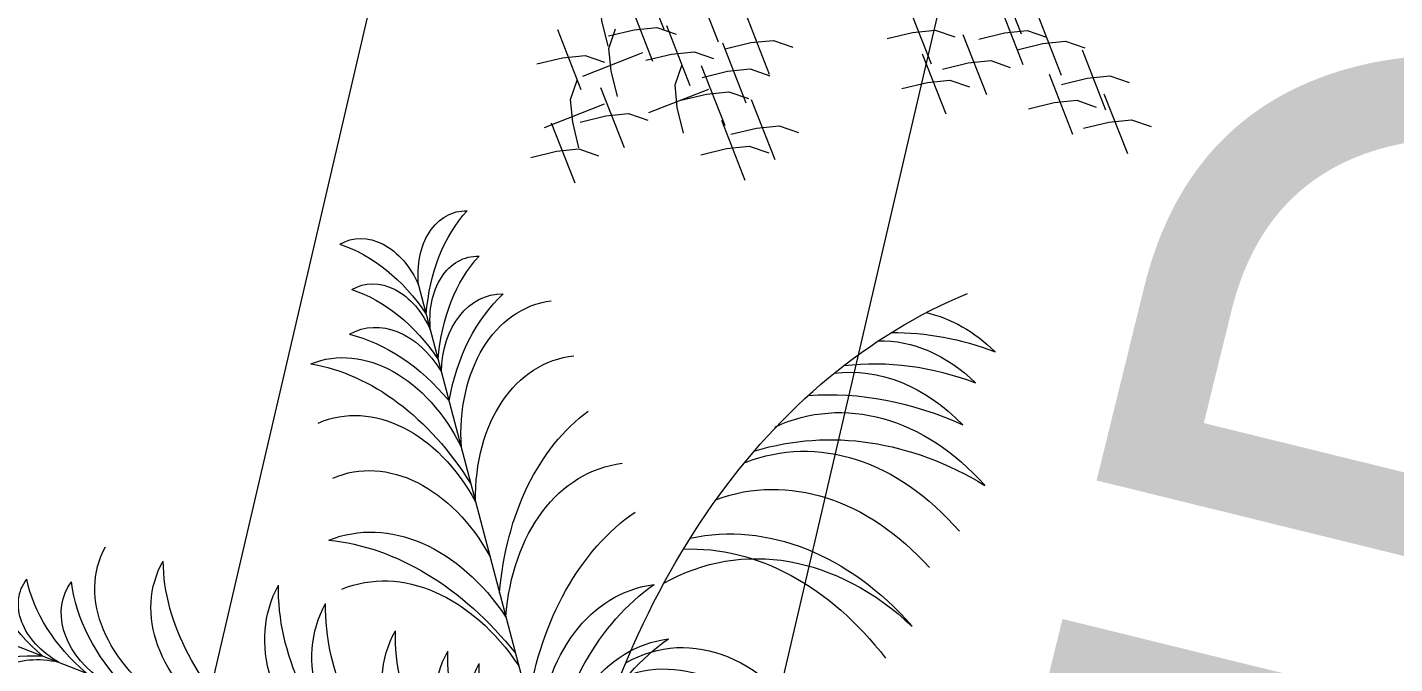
# Model space of a CAD drawing. Header units: millimetres. Extents: x 474016 to 477875, y 2288607 to 2292200.
# Drawn here: x 474228.43 to 474238.28, y 2289133.24 to 2289137.83 of the extents above; entities that cross this region are included whole.
import ezdxf
from ezdxf.enums import TextEntityAlignment as Align

# ---------------------------------------------------------------- set-up
doc = ezdxf.new("R2010")
doc.units = ezdxf.units.MM
doc.header["$LTSCALE"] = 50
for name, color, linetype, lineweight in [('EXT', 3, 'Continuous', 5), ('JARDIN-HP', 64, 'Continuous', 5), ('JARDINES', 98, 'Continuous', 13), ('vialidad', 5, 'Continuous', 13)]:
    doc.layers.add(name, color=color, linetype=linetype, lineweight=lineweight)
doc.styles.get("Standard").update_dxf_attribs({"font": 'arial.ttf'})

# ---------------------------------------------------------------- blocks, each defined once
blk = doc.blocks.new('A$C41BB26E9')
at = {"color": 0}
blk.add_line((1.999, 1.9246), (2.0545, -0.9381), dxfattribs=at)
at = {"color": 56}
blk.add_line((-0.2934, 0.7008), (2.0545, -0.9381), dxfattribs=at)
at = {"color": 56, "true_color": 0x7a7a00}
for centre, major_axis, ratio, start_param, end_param in [((1.4171, 1.375), (-0.0176, 0.909), 0.723404, -1.121531, -0.433471), ((2.6017, 1.398), (-0.0176, 0.909), 0.723404, 0.433471, 1.121531), ((1.7432, 1.6196), (-0.0072, 0.3693), 0.723404, -1.366779, 0.20531), ((1.4215, 1.1499), (-0.0176, 0.909), 0.723404, -1.121531, -0.433471), ((2.2665, 1.6298), (-0.0072, 0.3693), 0.723404, -0.20531, 1.366779), ((1.695, 1.3141), (-0.0091, 0.4699), 0.723404, -1.190837, 0.194817), ((1.3463, 0.7314), (-0.0216, 1.1136), 0.723404, -0.994705, -0.373636), ((1.4729, 0.9019), (-0.0151, 0.7816), 0.723404, -1.305586, 0.091225), ((1.4568, 0.5716), (-0.0161, 0.8295), 0.723404, -1.24346, 0.110756), ((1.1163, 0.0306), (-0.0274, 1.4145), 0.723404, -1.115718, -0.281779), ((-0.0822, 0.8726), (-0.3029, 0.2115), 0.723404, -0.20531, 1.366779), ((0.4871, 0.8785), (-0.7455, 0.5204), 0.723404, 0.433471, 1.121531), ((0.8491, 0.5689), (-0.6411, 0.4475), 0.723404, -0.091225, 1.305586), ((1.4637, 0.5678), (-1.1055, 0.7717), 0.723404, 0.312027, 1.166602), ((0.1024, 0.7437), (-0.3029, 0.2115), 0.723404, -0.20531, 1.366779), ((0.6717, 0.7496), (-0.7455, 0.5204), 0.723404, 0.433471, 1.121531), ((0.3831, 0.6137), (-0.3854, 0.269), 0.723404, -0.194817, 1.190837), ((1.0613, 0.5792), (-0.9133, 0.6375), 0.723404, 0.373636, 0.994705), ((1.1326, 0.3985), (-0.6803, 0.4749), 0.723404, -0.110756, 1.24346), ((1.3798, -0.1669), (-0.0195, 1.0079), 0.723404, -1.13012, 0.094138), ((1.0079, -0.8032), (-0.0327, 1.6896), 0.723404, -1.023266, -0.261161), ((-0.3818, 0.4434), (-0.3029, 0.2115), 0.723404, -1.366779, 0.20531), ((1.3572, 0.2417), (-0.6803, 0.4749), 0.723404, -0.110756, 1.24346), ((-0.1911, -0.0931), (-0.7455, 0.5204), 0.723404, -1.121531, -0.433471), ((1.789, 0.0516), (-0.8266, 0.577), 0.723404, -0.094138, 1.13012), ((2.5247, 0.0066), (-1.3857, 0.9673), 0.723404, 0.261161, 1.023266), ((-0.1972, 0.3145), (-0.3029, 0.2115), 0.723404, -1.366779, 0.20531), ((1.3845, -0.4095), (-0.0195, 1.0079), 0.723404, -1.13012, 0.094138), ((1.0126, -1.0459), (-0.0327, 1.6896), 0.723404, -1.023266, -0.261161), ((-0.0065, -0.2219), (-0.7455, 0.5204), 0.723404, -1.121531, -0.433471), ((1.988, -0.0873), (-0.8266, 0.577), 0.723404, -0.094138, 1.13012), ((0.0216, 0.0958), (-0.3854, 0.269), 0.723404, -1.190837, 0.194817), ((0.2877, -0.5289), (-0.9133, 0.6375), 0.723404, -0.994705, -0.373636), ((0.2243, -0.3262), (-0.6411, 0.4475), 0.723404, -1.305586, 0.091225), ((1.3915, -0.7696), (-0.0195, 1.0079), 0.723404, -1.13012, 0.094138), ((0.482, -0.5335), (-0.6803, 0.4749), 0.723404, -1.24346, 0.110756), ((1.0195, -1.4059), (-0.0327, 1.6896), 0.723404, -1.023266, -0.261161), ((1.3967, -1.0396), (-0.0195, 1.0079), 0.723404, -1.13012, 0.094138), ((1.0248, -1.6759), (-0.0327, 1.6896), 0.723404, -1.023266, -0.261161), ((0.9439, -1.2839), (-1.16, 0.8098), 0.723404, -1.115718, -0.281779), ((1.034, -1.0301), (-0.8266, 0.577), 0.723404, -1.13012, 0.094138), ((1.3999, -1.2016), (-0.0195, 1.0079), 0.723404, -1.13012, 0.094138), ((1.0279, -1.8379), (-0.0327, 1.6896), 0.723404, -1.023266, -0.261161), ((1.5282, -1.3752), (-0.8266, 0.577), 0.723404, -1.13012, 0.094138), ((1.8241, -2.0502), (-1.3857, 0.9673), 0.723404, -1.023266, -0.261161), ((2.0455, -2.2048), (-1.3857, 0.9673), 0.723404, -1.023266, -0.261161), ((1.9394, -1.9714), (-1.5074, 0.8119), 0.72, -0.270525, 0.729584), ((1.8336, -1.5043), (-0.8992, 0.4843), 0.72, -0.281097, 1.084884), ((1.9597, -1.4599), (-0.8992, 0.4843), 0.72, -0.200085, 1.084884), ((2.0165, -1.6672), (-1.5199, 0.8186), 0.72, 0.073052, 0.90582), ((1.9166, -2.3919), (-2.1225, 1.1432), 0.72, -0.10808, 0.53304), ((1.1535, -1.911), (-1.2933, 0.6966), 0.72, -0.170934, 0.844939), ((0.8665, -1.9823), (-1.241, 0.6685), 0.72, -0.213612, 0.823897), ((1.981, -2.4305), (-2.3793, 1.2816), 0.72, 0.051792, 0.431948), ((1.4817, -2.4585), (-2.105, 1.1338), 0.72, 0.016555, 0.382187), ((0.4294, -1.8588), (-1.012, 0.5451), 0.72, 0.006837, 0.780102), ((1.3088, -2.4955), (-2.105, 1.1338), 0.72, 0.093724, 0.382187), ((0.097, -1.8852), (-0.8772, 0.4725), 0.72, 0.078285, 0.75224), ((-0.0759, -1.9222), (-0.8772, 0.4725), 0.72, 0.267806, 0.75224)]:
    blk.add_ellipse(centre, major_axis=major_axis, ratio=ratio, start_param=start_param, end_param=end_param, dxfattribs=at)
at = {"color": 0}
blk.add_ellipse((1.5288, -1.8441), major_axis=(-1.3857, 0.9673), ratio=0.723404, start_param=-1.023266, end_param=-0.261161, dxfattribs=at)
at = {"color": 56}
for centre, major_axis, ratio, start_param, end_param in [((1.7497, -1.5297), (-0.8266, 0.577), 0.723404, -1.13012, 0.094138), ((2.3826, -4.3452), (-3.8814, 2.0907), 0.72, -1.122445, -0.180287), ((1.9093, -1.829), (-1.5443, 0.8318), 0.72, -0.049618, 0.831119), ((1.425, -1.8542), (-1.3393, 0.7214), 0.72, -0.150491, 0.822469)]:
    blk.add_ellipse(centre, major_axis=major_axis, ratio=ratio, start_param=start_param, end_param=end_param, dxfattribs=at)
blk = doc.blocks.new('Plarbol-031')
for points in [[(1.652925, -1.1066), (1.875275, -1.2597)], [(1.8886, -1.155525), (2.11095, -1.3086)], [(1.898775, -1.32385), (1.9731, -1.2419), (2.04615, -1.180925), (2.129375, -1.1587)], [(2.12365, -1.1714), (2.345975, -1.3245)], [(2.133825, -1.339725), (2.20815, -1.2578), (2.2812, -1.1968), (2.3644, -1.174575)], [(1.730425, -1.20825), (1.952775, -1.361325)], [(1.7406, -1.376575), (1.814925, -1.294625), (1.887975, -1.23365), (1.9712, -1.211425)], [(2.30215, -1.273025), (2.5245, -1.426125)], [(2.312325, -1.441375), (2.38665, -1.359425), (2.4597, -1.29845), (2.542925, -1.2762)], [(2.066475, -1.334025), (2.288825, -1.487125)], [(2.07665, -1.50235), (2.150975, -1.420425), (2.224025, -1.359425), (2.307225, -1.3372)], [(1.410275, -1.422325), (1.6326, -1.575425)], [(1.420425, -1.59065), (1.49475, -1.508725), (1.5678, -1.447725), (1.651025, -1.4255)], [(1.674525, -1.398175), (1.896875, -1.551275)], [(1.6847, -1.566525), (1.759025, -1.484575), (1.832075, -1.4236), (1.9153, -1.40135)], [(1.5786, -1.56145), (1.80095, -1.714525)], [(1.588775, -1.729775), (1.6631, -1.647825), (1.73615, -1.58685), (1.819375, -1.564625)], [(0.620025, -1.84475), (0.84235, -1.99785)], [(0.87285, -1.837775), (1.095175, -1.990875)], [(0.883, -2.006125), (0.957325, -1.924175), (1.030375, -1.863175), (1.1136, -1.84095)], [(0.40085, -1.927975), (0.6232, -2.081075)], [(0.8595, -1.9915), (1.08185, -2.1446)], [(0.869675, -2.15985), (0.944, -2.0779), (1.01705, -2.016925), (1.10025, -1.994675)], [(0.470725, -2.271025), (0.388775, -2.1967), (0.3278, -2.123625), (0.305575, -2.040425)], [(0.4377, -2.066475), (0.660025, -2.21955)], [(0.44785, -2.2348), (0.522175, -2.15285), (0.59525, -2.091875), (0.67845, -2.06965)], [(0.62445, -2.063275), (0.8468, -2.216375)], [(0.634625, -2.231625), (0.70895, -2.149675), (0.782, -2.0887), (0.865225, -2.066475)], [(0.936375, -2.39615), (0.854425, -2.321825), (0.793425, -2.248775), (0.7712, -2.16555)], [(0.839175, -2.12045), (1.0615, -2.27355)], [(0.84935, -2.2888), (0.92365, -2.20685), (0.996725, -2.145875), (1.079925, -2.123625)], [(1.09265, -2.1211), (1.314975, -2.2742)], [(1.1028, -2.289425), (1.177125, -2.2075), (1.250175, -2.1465), (1.3334, -2.124275)], [(0.4523, -2.4349), (0.6054, -2.212575)], [(0.62065, -2.42475), (0.5387, -2.350425), (0.477725, -2.277375), (0.455475, -2.19415)], [(0.768025, -2.406325), (0.921125, -2.183975)], [(1.037375, -2.262125), (1.2597, -2.415225)], [(1.047525, -2.43045), (1.12185, -2.348525), (1.194925, -2.287525), (1.278125, -2.2653)], [(0.25475, -2.332), (0.477075, -2.4851)], [(0.2649, -2.50035), (0.339225, -2.4184), (0.412275, -2.3574), (0.4955, -2.335175)], [(0.60795, -2.692825), (0.526, -2.6185), (0.465, -2.54545), (0.442775, -2.462225)], [(0.54125, -2.432375), (0.763575, -2.585475)], [(0.5514, -2.6007), (0.625725, -2.51875), (0.698775, -2.457775), (0.782, -2.43555)], [(0.4396, -2.702975), (0.5927, -2.48065)], [(0.45295, -2.671225), (0.675275, -2.824325)], [(0.4631, -2.839575), (0.537425, -2.757625), (0.610475, -2.696625), (0.6937, -2.6744)]]:
    blk.add_lwpolyline(points)

msp = doc.modelspace()

# ---------------------------------------------------------------- linework, layer by layer
at = {"layer": 'JARDINES'}
msp.add_lwpolyline([(474232.3821, 2289126.7163), (474257.8566, 2289236.1171, 0.84238), (474253.961, 2289237.025), (474228.4865, 2289127.6241, 0.806973)], format="xyb", close=True, dxfattribs=at)

# ---------------------------------------------------------------- block references
at = {"layer": 'EXT', "xscale": 1.71989999994179, "yscale": 1.71989999994179, "zscale": 1.71989999994179, "rotation": 325.9356466897348}
msp.add_blockref('Plarbol-031', (474234.1341, 2289141.3816), dxfattribs=at)
at = {"layer": 'JARDIN-HP', "color": 8, "xscale": -1.499999999962914, "yscale": 1.5, "zscale": 1.499999999999985, "rotation": 69.80682416141926}
msp.add_blockref('A$C41BB26E9', (474232.0856, 2289135.1933), dxfattribs=at)

# ---------------------------------------------------------------- texts
at = {"layer": 'vialidad', "color": 5, "lineweight": 13, "width": 0.75}
msp.add_text('SENDERO  CEIBA ', height=6, rotation=76.18127, dxfattribs=at).set_placement((474242.4273, 2289147.5899), align=Align.MIDDLE)

doc.saveas('drawing.dxf')
